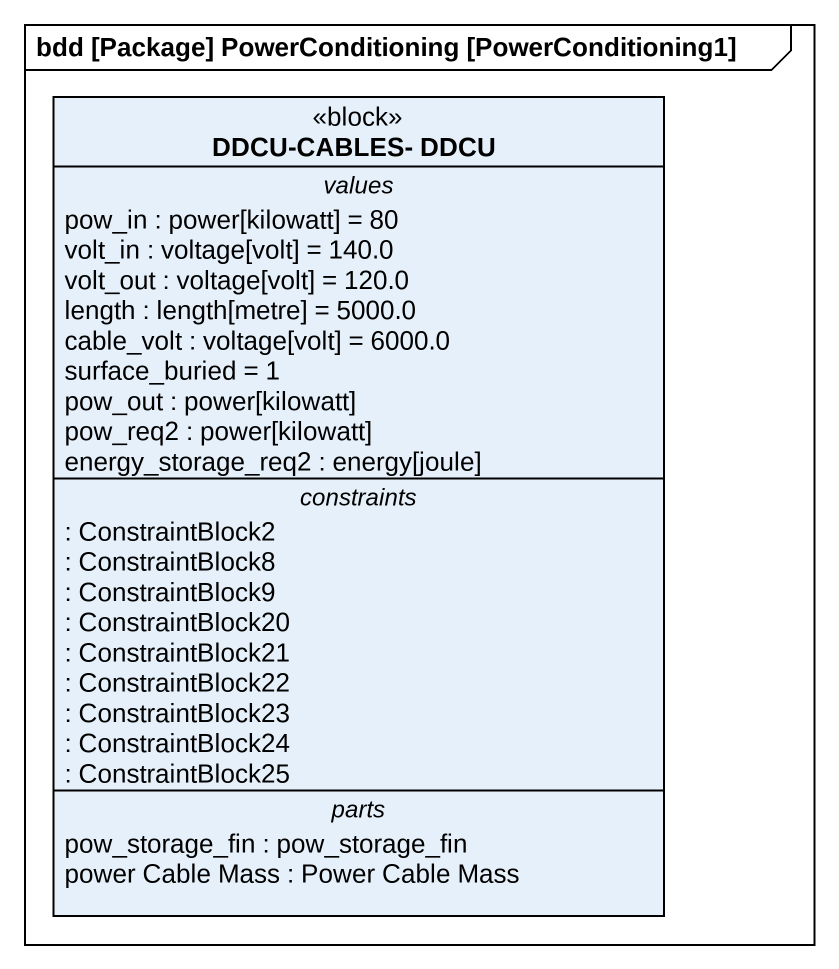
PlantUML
@startuml
mainframe bdd [Package] PowerConditioning [PowerConditioning1]
hide circle
hide empty members
class "DDCU-CABLES- DDCU" as DDCU_CABLES_DDCU <<block>> {
  -- values --
  pow_in : power[kilowatt] = 80
  volt_in : voltage[volt] = 140.0
  volt_out : voltage[volt] = 120.0
  length : length[metre] = 5000.0
  cable_volt : voltage[volt] = 6000.0
  surface_buried = 1
  pow_out : power[kilowatt]
  pow_req2 : power[kilowatt]
  energy_storage_req2 : energy[joule]
  -- constraints --
  : ConstraintBlock2
  : ConstraintBlock8
  : ConstraintBlock9
  : ConstraintBlock20
  : ConstraintBlock21
  : ConstraintBlock22
  : ConstraintBlock23
  : ConstraintBlock24
  : ConstraintBlock25
  -- parts --
  pow_storage_fin : pow_storage_fin
  power Cable Mass : Power Cable Mass
}
@enduml
